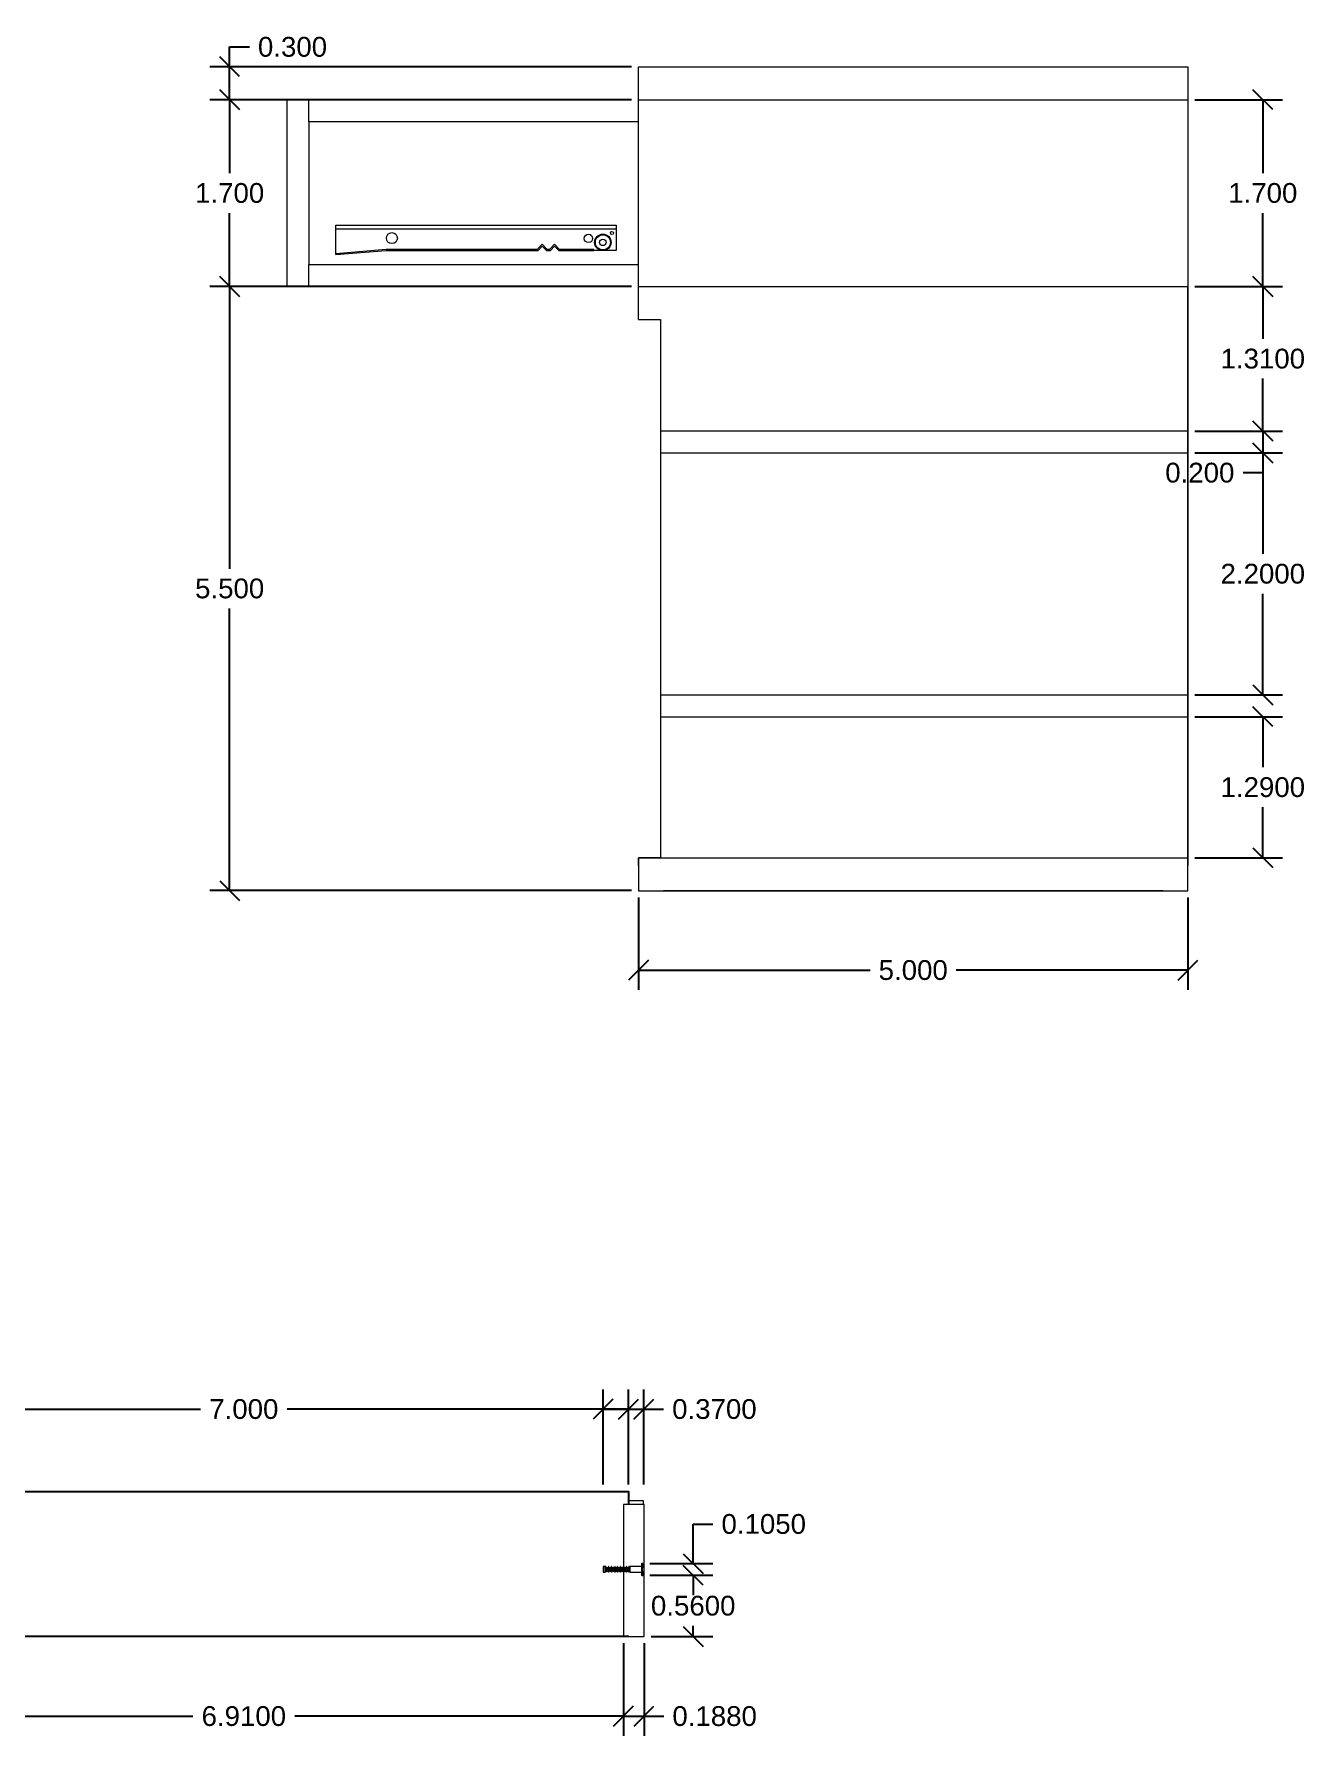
# Model space of a CAD drawing. Header units: inches. Extents: x -807 to 10, y -165 to 181.
# Drawn here: x -751.12 to -739.56, y -155.23 to -139.74 of the extents above; entities that cross this region are included whole.
import ezdxf

# ---------------------------------------------------------------- set-up
doc = ezdxf.new("R2010")
doc.units = ezdxf.units.IN
doc.header["$MEASUREMENT"] = 0
doc.styles.get("Standard").update_dxf_attribs({"font": 'Arial.ttf'})
doc.dimstyles.get("Standard").update_dxf_attribs({"dimtxt": 0.18, "dimasz": 0.18, "dimexe": 0.18, "dimexo": 0.0625, "dimgap": 0.09, "dimtad": 0, "dimtih": 1, "dimtoh": 1, "dimdec": 4, "dimzin": 0, "dimdsep": 46, "dimtxsty": 'Standard', "dimcen": 0.09, "dimadec": 0, "dimazin": 0, "dimtfac": 1, "dimtdec": 4, "dimtofl": 0, "dimtmove": 0, "dimatfit": 3, "dimfxl": 1, "dimtolj": 1, "dimtzin": 0, "dimarcsym": 0})

# ---------------------------------------------------------------- blocks, each defined once
blk = doc.blocks.new('_Oblique')
at = {"color": 0, "linetype": 'ByBlock', "lineweight": -2}
blk.add_line((-0.5, -0.5), (0.5, 0.5), dxfattribs=at)
blk = doc.blocks.new('*D12')
at = {"color": 0, "lineweight": -2, "transparency": 16777216}
for p, q in [((-740.555, -140.336), (-739.757, -140.336)), ((-739.937, -140.336), (-739.937, -141.005)), ((-739.937, -142.036), (-739.937, -141.368)), ((-740.555, -142.036), (-739.757, -142.036))]:
    blk.add_line(p, q, dxfattribs=at)
at = {"layer": 'Defpoints', "color": 0, "transparency": 16777216}
for p in [(-740.618, -140.336), (-740.618, -142.036), (-739.937, -142.036)]:
    blk.add_point(p, dxfattribs=at)
at = {"color": 0, "lineweight": -2, "transparency": 16777216, "xscale": 0.18, "yscale": 0.18, "zscale": 0.18}
for p, rotation in [((-739.937, -140.336), 90), ((-739.937, -142.036), 270)]:
    blk.add_blockref('_Oblique', p, dxfattribs=dict(at, rotation=rotation))
at = {"color": 0, "transparency": 16777216, "insert": (-739.937, -141.186), "char_height": 0.18, "attachment_point": 5}
blk.add_mtext('\\A1;1.700', dxfattribs=at)
blk = doc.blocks.new('*D13')
at = {"color": 0, "lineweight": -2, "transparency": 16777216}
for p, q in [((-740.555, -142.036), (-739.757, -142.036)), ((-739.937, -142.036), (-739.937, -142.513)), ((-739.937, -143.352), (-739.937, -142.875)), ((-740.555, -143.352), (-739.757, -143.352))]:
    blk.add_line(p, q, dxfattribs=at)
at = {"layer": 'Defpoints', "color": 0, "transparency": 16777216}
for p in [(-740.618, -142.036), (-740.618, -143.352), (-739.937, -143.352)]:
    blk.add_point(p, dxfattribs=at)
at = {"color": 0, "lineweight": -2, "transparency": 16777216, "xscale": 0.18, "yscale": 0.18, "zscale": 0.18}
for p, rotation in [((-739.937, -142.036), 90), ((-739.937, -143.352), 270)]:
    blk.add_blockref('_Oblique', p, dxfattribs=dict(at, rotation=rotation))
at = {"color": 0, "transparency": 16777216, "insert": (-739.937, -142.694), "char_height": 0.18, "attachment_point": 5}
blk.add_mtext('\\A1;1.3100', dxfattribs=at)
blk = doc.blocks.new('*D14')
at = {"color": 0, "lineweight": -2, "transparency": 16777216}
for p, q in [((-740.555, -143.552), (-739.757, -143.552)), ((-739.937, -143.552), (-739.937, -144.471)), ((-739.937, -145.753), (-739.937, -144.833)), ((-740.555, -145.753), (-739.757, -145.753))]:
    blk.add_line(p, q, dxfattribs=at)
at = {"layer": 'Defpoints', "color": 0, "transparency": 16777216}
for p in [(-740.618, -143.552), (-740.618, -145.753), (-739.937, -145.753)]:
    blk.add_point(p, dxfattribs=at)
at = {"color": 0, "lineweight": -2, "transparency": 16777216, "xscale": 0.18, "yscale": 0.18, "zscale": 0.18}
for p, rotation in [((-739.937, -143.552), 90), ((-739.937, -145.753), 270)]:
    blk.add_blockref('_Oblique', p, dxfattribs=dict(at, rotation=rotation))
at = {"color": 0, "transparency": 16777216, "insert": (-739.937, -144.652), "char_height": 0.18, "attachment_point": 5}
blk.add_mtext('\\A1;2.2000', dxfattribs=at)
blk = doc.blocks.new('*D15')
at = {"color": 0, "lineweight": -2, "transparency": 16777216}
for p, q in [((-740.555, -143.352), (-739.757, -143.352)), ((-739.937, -143.352), (-739.937, -143.552)), ((-740.555, -143.552), (-739.757, -143.552)), ((-739.937, -143.552), (-739.937, -143.732)), ((-739.937, -143.732), (-740.117, -143.732))]:
    blk.add_line(p, q, dxfattribs=at)
at = {"layer": 'Defpoints', "color": 0, "transparency": 16777216}
for p in [(-740.618, -143.352), (-740.618, -143.552), (-739.937, -143.552)]:
    blk.add_point(p, dxfattribs=at)
at = {"color": 0, "lineweight": -2, "transparency": 16777216, "xscale": 0.18, "yscale": 0.18, "zscale": 0.18}
for p, rotation in [((-739.937, -143.352), 90), ((-739.937, -143.552), 270)]:
    blk.add_blockref('_Oblique', p, dxfattribs=dict(at, rotation=rotation))
at = {"color": 0, "transparency": 16777216, "insert": (-740.51, -143.732), "char_height": 0.18, "attachment_point": 5}
blk.add_mtext('\\A1;0.200', dxfattribs=at)
blk = doc.blocks.new('*D16')
at = {"color": 0, "lineweight": -2, "transparency": 16777216}
for p, q in [((-740.555, -145.953), (-739.757, -145.953)), ((-739.937, -145.953), (-739.937, -146.413)), ((-739.937, -147.236), (-739.937, -146.776)), ((-740.555, -147.236), (-739.757, -147.236))]:
    blk.add_line(p, q, dxfattribs=at)
at = {"layer": 'Defpoints', "color": 0, "transparency": 16777216}
for p in [(-740.618, -145.953), (-740.618, -147.236), (-739.937, -147.236)]:
    blk.add_point(p, dxfattribs=at)
at = {"color": 0, "lineweight": -2, "transparency": 16777216, "xscale": 0.18, "yscale": 0.18, "zscale": 0.18}
for p, rotation in [((-739.937, -145.953), 90), ((-739.937, -147.236), 270)]:
    blk.add_blockref('_Oblique', p, dxfattribs=dict(at, rotation=rotation))
at = {"color": 0, "transparency": 16777216, "insert": (-739.937, -146.595), "char_height": 0.18, "attachment_point": 5}
blk.add_mtext('\\A1;1.2900', dxfattribs=at)
blk = doc.blocks.new('*D57')
at = {"color": 0, "lineweight": -2, "transparency": 16777216}
for p, q in [((-745.618, -147.599), (-745.618, -148.44)), ((-740.618, -147.599), (-740.618, -148.44)), ((-745.618, -148.26), (-743.51, -148.26)), ((-740.618, -148.26), (-742.726, -148.26))]:
    blk.add_line(p, q, dxfattribs=at)
at = {"layer": 'Defpoints', "color": 0, "transparency": 16777216}
for p in [(-745.618, -147.536), (-740.618, -147.536), (-740.618, -148.26)]:
    blk.add_point(p, dxfattribs=at)
at = {"color": 0, "lineweight": -2, "transparency": 16777216, "xscale": 0.18, "yscale": 0.18, "zscale": 0.18, "rotation": 180}
blk.add_blockref('_Oblique', (-745.618, -148.26), dxfattribs=at)
at = {"color": 0, "lineweight": -2, "transparency": 16777216, "xscale": 0.18, "yscale": 0.18, "zscale": 0.18}
blk.add_blockref('_Oblique', (-740.618, -148.26), dxfattribs=at)
at = {"color": 0, "transparency": 16777216, "insert": (-743.118, -148.26), "char_height": 0.18, "attachment_point": 5}
blk.add_mtext('\\A1;5.000', dxfattribs=at)
blk = doc.blocks.new('*D58')
at = {"color": 0, "lineweight": -2, "transparency": 16777216}
for p, q in [((-745.68, -142.036), (-749.518, -142.036)), ((-749.338, -142.036), (-749.338, -144.605)), ((-749.338, -147.536), (-749.338, -144.968)), ((-745.68, -147.536), (-749.518, -147.536))]:
    blk.add_line(p, q, dxfattribs=at)
at = {"layer": 'Defpoints', "color": 0, "transparency": 16777216}
for p in [(-749.338, -142.036), (-745.618, -142.036), (-745.618, -147.536)]:
    blk.add_point(p, dxfattribs=at)
at = {"color": 0, "lineweight": -2, "transparency": 16777216, "xscale": 0.18, "yscale": 0.18, "zscale": 0.18}
for p, rotation in [((-749.338, -142.036), 90), ((-749.338, -147.536), 270)]:
    blk.add_blockref('_Oblique', p, dxfattribs=dict(at, rotation=rotation))
at = {"color": 0, "transparency": 16777216, "insert": (-749.338, -144.786), "char_height": 0.18, "attachment_point": 5}
blk.add_mtext('\\A1;5.500', dxfattribs=at)
blk = doc.blocks.new('*D59')
at = {"color": 0, "lineweight": -2, "transparency": 16777216}
for p, q in [((-748.88, -140.336), (-749.518, -140.336)), ((-749.338, -140.336), (-749.338, -141.005)), ((-749.338, -142.036), (-749.338, -141.368)), ((-748.88, -142.036), (-749.518, -142.036))]:
    blk.add_line(p, q, dxfattribs=at)
at = {"layer": 'Defpoints', "color": 0, "transparency": 16777216}
for p in [(-749.338, -140.336), (-748.818, -140.336), (-748.818, -142.036)]:
    blk.add_point(p, dxfattribs=at)
at = {"color": 0, "lineweight": -2, "transparency": 16777216, "xscale": 0.18, "yscale": 0.18, "zscale": 0.18}
for p, rotation in [((-749.338, -140.336), 90), ((-749.338, -142.036), 270)]:
    blk.add_blockref('_Oblique', p, dxfattribs=dict(at, rotation=rotation))
at = {"color": 0, "transparency": 16777216, "insert": (-749.338, -141.186), "char_height": 0.18, "attachment_point": 5}
blk.add_mtext('\\A1;1.700', dxfattribs=at)
blk = doc.blocks.new('*D60')
at = {"color": 0, "lineweight": -2, "transparency": 16777216}
for p, q in [((-749.338, -140.036), (-749.338, -139.856)), ((-749.338, -139.856), (-749.158, -139.856)), ((-745.68, -140.036), (-749.518, -140.036)), ((-749.338, -140.336), (-749.338, -140.036)), ((-745.68, -140.336), (-749.518, -140.336))]:
    blk.add_line(p, q, dxfattribs=at)
at = {"layer": 'Defpoints', "color": 0, "transparency": 16777216}
for p in [(-749.338, -140.036), (-745.618, -140.036), (-745.618, -140.336)]:
    blk.add_point(p, dxfattribs=at)
at = {"color": 0, "lineweight": -2, "transparency": 16777216, "xscale": 0.18, "yscale": 0.18, "zscale": 0.18}
for p, rotation in [((-749.338, -140.036), 90), ((-749.338, -140.336), 270)]:
    blk.add_blockref('_Oblique', p, dxfattribs=dict(at, rotation=rotation))
at = {"color": 0, "transparency": 16777216, "insert": (-748.766, -139.856), "char_height": 0.18, "attachment_point": 5}
blk.add_mtext('\\A1;0.300', dxfattribs=at)
blk = doc.blocks.new('*D86')
at = {"color": 0, "lineweight": -2, "transparency": 16777216}
for p, q in [((-752.662, -154.387), (-752.662, -155.231)), ((-745.755, -154.387), (-745.755, -155.231)), ((-752.662, -155.051), (-749.673, -155.051)), ((-745.755, -155.051), (-748.744, -155.051))]:
    blk.add_line(p, q, dxfattribs=at)
at = {"layer": 'Defpoints', "color": 0, "transparency": 16777216}
for p in [(-752.662, -154.325), (-745.755, -154.325), (-745.755, -155.051)]:
    blk.add_point(p, dxfattribs=at)
at = {"color": 0, "lineweight": -2, "transparency": 16777216, "xscale": 0.18, "yscale": 0.18, "zscale": 0.18, "rotation": 180}
blk.add_blockref('_Oblique', (-752.662, -155.051), dxfattribs=at)
at = {"color": 0, "lineweight": -2, "transparency": 16777216, "xscale": 0.18, "yscale": 0.18, "zscale": 0.18}
blk.add_blockref('_Oblique', (-745.755, -155.051), dxfattribs=at)
at = {"color": 0, "transparency": 16777216, "insert": (-749.209, -155.051), "char_height": 0.18, "attachment_point": 5}
blk.add_mtext('\\A1;6.9100', dxfattribs=at)
blk = doc.blocks.new('*D87')
at = {"color": 0, "lineweight": -2, "transparency": 16777216}
for p, q in [((-745.755, -154.387), (-745.755, -155.231)), ((-745.567, -154.387), (-745.567, -155.231)), ((-745.755, -155.051), (-745.567, -155.051)), ((-745.567, -155.051), (-745.387, -155.051))]:
    blk.add_line(p, q, dxfattribs=at)
at = {"layer": 'Defpoints', "color": 0, "transparency": 16777216}
for p in [(-745.755, -154.325), (-745.567, -154.325), (-745.567, -155.051)]:
    blk.add_point(p, dxfattribs=at)
at = {"color": 0, "lineweight": -2, "transparency": 16777216, "xscale": 0.18, "yscale": 0.18, "zscale": 0.18, "rotation": 180}
blk.add_blockref('_Oblique', (-745.755, -155.051), dxfattribs=at)
at = {"color": 0, "lineweight": -2, "transparency": 16777216, "xscale": 0.18, "yscale": 0.18, "zscale": 0.18}
blk.add_blockref('_Oblique', (-745.567, -155.051), dxfattribs=at)
at = {"color": 0, "transparency": 16777216, "insert": (-744.925, -155.051), "char_height": 0.18, "attachment_point": 5}
blk.add_mtext('\\A1;0.1880', dxfattribs=at)
blk = doc.blocks.new('*D90')
at = {"color": 0, "lineweight": -2, "transparency": 16777216}
for p, q in [((-745.504, -153.768), (-744.94, -153.768)), ((-745.12, -153.768), (-745.12, -153.865)), ((-745.12, -154.325), (-745.12, -154.228)), ((-745.504, -154.325), (-744.94, -154.325))]:
    blk.add_line(p, q, dxfattribs=at)
at = {"layer": 'Defpoints', "color": 0, "transparency": 16777216}
for p in [(-745.567, -153.768), (-745.12, -153.768), (-745.567, -154.325)]:
    blk.add_point(p, dxfattribs=at)
at = {"color": 0, "lineweight": -2, "transparency": 16777216, "xscale": 0.18, "yscale": 0.18, "zscale": 0.18}
for p, rotation in [((-745.12, -153.768), 90), ((-745.12, -154.325), 270)]:
    blk.add_blockref('_Oblique', p, dxfattribs=dict(at, rotation=rotation))
at = {"color": 0, "transparency": 16777216, "insert": (-745.12, -154.046), "char_height": 0.18, "attachment_point": 5}
blk.add_mtext('\\A1;0.5600', dxfattribs=at)
blk = doc.blocks.new('*D91')
at = {"color": 0, "lineweight": -2, "transparency": 16777216}
for p, q in [((-745.12, -153.662), (-745.12, -153.302)), ((-745.12, -153.302), (-744.94, -153.302)), ((-745.515, -153.662), (-744.94, -153.662)), ((-745.515, -153.768), (-744.94, -153.768)), ((-745.12, -153.768), (-745.12, -153.948))]:
    blk.add_line(p, q, dxfattribs=at)
at = {"layer": 'Defpoints', "color": 0, "transparency": 16777216}
for p in [(-745.577, -153.662), (-745.12, -153.662), (-745.577, -153.768)]:
    blk.add_point(p, dxfattribs=at)
at = {"color": 0, "lineweight": -2, "transparency": 16777216, "xscale": 0.18, "yscale": 0.18, "zscale": 0.18}
for p, rotation in [((-745.12, -153.662), 270), ((-745.12, -153.768), 90)]:
    blk.add_blockref('_Oblique', p, dxfattribs=dict(at, rotation=rotation))
at = {"color": 0, "transparency": 16777216, "insert": (-744.478, -153.302), "char_height": 0.18, "width": 0.60409, "attachment_point": 5}
blk.add_mtext('\\A1;0.1050', dxfattribs=at)
blk = doc.blocks.new('*D92')
at = {"color": 0, "lineweight": -2, "transparency": 16777216}
for p, q in [((-752.709, -152.942), (-752.709, -152.076)), ((-745.709, -152.942), (-745.709, -152.076)), ((-752.709, -152.256), (-749.602, -152.256)), ((-745.709, -152.256), (-748.815, -152.256))]:
    blk.add_line(p, q, dxfattribs=at)
at = {"layer": 'Defpoints', "color": 0, "transparency": 16777216}
for p in [(-745.709, -152.256), (-752.709, -153.004), (-745.709, -153.004)]:
    blk.add_point(p, dxfattribs=at)
at = {"color": 0, "lineweight": -2, "transparency": 16777216, "xscale": 0.18, "yscale": 0.18, "zscale": 0.18, "rotation": 180}
blk.add_blockref('_Oblique', (-752.709, -152.256), dxfattribs=at)
at = {"color": 0, "lineweight": -2, "transparency": 16777216, "xscale": 0.18, "yscale": 0.18, "zscale": 0.18}
blk.add_blockref('_Oblique', (-745.709, -152.256), dxfattribs=at)
at = {"color": 0, "transparency": 16777216, "insert": (-749.209, -152.256), "char_height": 0.18, "attachment_point": 5}
blk.add_mtext('\\A1;7.000', dxfattribs=at)
blk = doc.blocks.new('*D20')
at = {"color": 0, "lineweight": -2, "transparency": 16777216}
for p, q in [((-745.94, -152.942), (-745.94, -152.076)), ((-745.569, -152.942), (-745.569, -152.076)), ((-745.94, -152.256), (-745.569, -152.256)), ((-745.569, -152.256), (-745.389, -152.256))]:
    blk.add_line(p, q, dxfattribs=at)
at = {"layer": 'Defpoints', "color": 0, "transparency": 16777216}
for p in [(-745.569, -152.256), (-745.94, -153.004), (-745.569, -153.004)]:
    blk.add_point(p, dxfattribs=at)
at = {"color": 0, "lineweight": -2, "transparency": 16777216, "xscale": 0.18, "yscale": 0.18, "zscale": 0.18, "rotation": 180}
blk.add_blockref('_Oblique', (-745.94, -152.256), dxfattribs=at)
at = {"color": 0, "lineweight": -2, "transparency": 16777216, "xscale": 0.18, "yscale": 0.18, "zscale": 0.18}
blk.add_blockref('_Oblique', (-745.569, -152.256), dxfattribs=at)
at = {"color": 0, "transparency": 16777216, "insert": (-744.927, -152.256), "char_height": 0.18, "attachment_point": 5}
blk.add_mtext('\\A1;0.3700', dxfattribs=at)

msp = doc.modelspace()

# ---------------------------------------------------------------- linework, layer by layer
at = {"lineweight": 5}
for p, q in [((-745.61781, -140.3364), (-740.61781, -140.3364)), ((-748.3713, -141.51221), (-745.82123, -141.51221)), ((-745.41781, -143.35157), (-740.61781, -143.35157)), ((-745.41781, -143.55157), (-740.61781, -143.55157)), ((-745.41781, -145.75288), (-740.61781, -145.75288)), ((-745.41781, -145.95288), (-740.61781, -145.95288)), ((-745.61781, -147.2364), (-740.61781, -147.2364)), ((-745.70866, -153.12361), (-745.70866, -153.00407)), ((-745.92413, -153.68841), (-745.92413, -153.74086)), ((-745.91992, -153.72846), (-745.92413, -153.72846)), ((-745.90707, -153.72846), (-745.91635, -153.72846)), ((-745.89137, -153.72846), (-745.9035, -153.72846)), ((-745.87709, -153.72846), (-745.8878, -153.72846)), ((-745.86353, -153.72846), (-745.87352, -153.72846)), ((-745.84818, -153.72846), (-745.85996, -153.72846)), ((-745.83462, -153.72846), (-745.84461, -153.72846)), ((-745.82106, -153.72846), (-745.83105, -153.72846)), ((-745.80857, -153.72846), (-745.81749, -153.72846)), ((-745.795, -153.72846), (-745.805, -153.72846)), ((-745.78073, -153.72846), (-745.79144, -153.72846)), ((-745.76752, -153.72846), (-745.77716, -153.72846)), ((-745.75396, -153.72846), (-745.76395, -153.72846)), ((-745.74218, -153.72846), (-745.75039, -153.72846)), ((-745.72934, -153.72846), (-745.73861, -153.72846)), ((-745.71684, -153.72846), (-745.72577, -153.72846)), ((-745.70507, -153.72846), (-745.71327, -153.72846)), ((-745.69596, -153.72846), (-745.7015, -153.72846)), ((-745.69596, -153.68841), (-745.69596, -153.74086))]:
    msp.add_line(p, q, dxfattribs=at)
for points in [[(-745.61781, -142.3364), (-745.61781, -140.0364), (-740.61781, -140.0364), (-740.61781, -147.30802)], [(-748.61781, -140.5364), (-748.61781, -140.3364), (-748.81781, -140.3364), (-748.81781, -142.0364), (-748.61781, -142.0364), (-748.61781, -141.8364)], [(-745.61781, -140.5364), (-748.61781, -140.5364), (-748.61781, -141.8364), (-745.61781, -141.8364)], [(-748.3713, -141.74631), (-748.3713, -141.47767), (-745.82123, -141.47767)], [(-745.82123, -141.47767), (-745.82123, -141.70823), (-746.02337, -141.70823)], [(-746.53877, -141.69823), (-747.9146, -141.69823), (-748.3713, -141.7377)], [(-748.3713, -141.74631), (-747.9146, -141.70823), (-746.53073, -141.70823)], [(-746.33789, -141.69823), (-746.38262, -141.65168), (-746.42626, -141.69823), (-746.44933, -141.69823), (-746.4941, -141.65168), (-746.53877, -141.69823)], [(-746.53073, -141.70823), (-746.4941, -141.6689), (-746.4541, -141.70823)], [(-746.4541, -141.70823), (-746.419, -141.70823)], [(-746.42626, -141.69823), (-746.44933, -141.69823)], [(-746.419, -141.70823), (-746.38237, -141.6689), (-746.34237, -141.70823)], [(-746.34237, -141.70823), (-746.02337, -141.70823), (-746.02337, -141.69823)], [(-746.02337, -141.69823), (-746.33789, -141.69823)], [(-745.61781, -142.0364), (-740.61781, -142.0364)], [(-745.61781, -147.2364), (-745.61781, -147.5364), (-740.61781, -147.5364), (-740.61781, -142.0364)], [(-745.61781, -142.3364), (-745.41781, -142.3364), (-745.41781, -146.75561)], [(-745.41781, -146.75561), (-745.41781, -147.2364), (-745.61781, -147.2364)], [(-745.61781, -147.30802), (-745.61781, -147.2364)], [(-740.84635, -147.5364), (-745.38927, -147.5364)], [(-745.56679, -153.12361), (-745.75489, -153.12361), (-745.75489, -153.70091)], [(-745.75489, -153.72846), (-745.75489, -154.32486), (-745.56679, -154.32486), (-745.56679, -153.12361)], [(-745.57309, -153.12361), (-745.57309, -153.09093), (-745.70866, -153.09093)], [(-745.92413, -153.68841), (-745.94005, -153.68841), (-745.94005, -153.74086), (-745.92413, -153.74086)], [(-745.91992, -153.70091), (-745.92413, -153.70091)], [(-745.69596, -153.70966), (-745.92413, -153.70966)], [(-745.69596, -153.71976), (-745.92413, -153.71976)], [(-745.91635, -153.70966), (-745.91635, -153.68841), (-745.91992, -153.68841), (-745.91992, -153.70966)], [(-745.91635, -153.71976), (-745.91635, -153.74101), (-745.91992, -153.74101), (-745.91992, -153.71976)], [(-745.90707, -153.70091), (-745.91635, -153.70091)], [(-745.9035, -153.70966), (-745.9035, -153.69634), (-745.90707, -153.69634), (-745.90707, -153.70966)], [(-745.9035, -153.71976), (-745.9035, -153.73308), (-745.90707, -153.73308), (-745.90707, -153.71976)], [(-745.89137, -153.70091), (-745.9035, -153.70091)], [(-745.8878, -153.70966), (-745.8878, -153.68841), (-745.89137, -153.68841), (-745.89137, -153.70966)], [(-745.8878, -153.71976), (-745.8878, -153.74101), (-745.89137, -153.74101), (-745.89137, -153.71976)], [(-745.87709, -153.70091), (-745.8878, -153.70091)], [(-745.87352, -153.70966), (-745.87352, -153.69634), (-745.87709, -153.69634), (-745.87709, -153.70966)], [(-745.87352, -153.71976), (-745.87352, -153.73308), (-745.87709, -153.73308), (-745.87709, -153.71976)], [(-745.86353, -153.70091), (-745.87352, -153.70091)], [(-745.85996, -153.70966), (-745.85996, -153.68841), (-745.86353, -153.68841), (-745.86353, -153.70966)], [(-745.85996, -153.71976), (-745.85996, -153.74101), (-745.86353, -153.74101), (-745.86353, -153.71976)], [(-745.84818, -153.70091), (-745.85996, -153.70091)], [(-745.84461, -153.70966), (-745.84461, -153.69634), (-745.84818, -153.69634), (-745.84818, -153.70966)], [(-745.84461, -153.71976), (-745.84461, -153.73308), (-745.84818, -153.73308), (-745.84818, -153.71976)], [(-745.83462, -153.70091), (-745.84461, -153.70091)], [(-745.83105, -153.70966), (-745.83105, -153.68841), (-745.83462, -153.68841), (-745.83462, -153.70966)], [(-745.83105, -153.71976), (-745.83105, -153.74101), (-745.83462, -153.74101), (-745.83462, -153.71976)], [(-745.82106, -153.70091), (-745.83105, -153.70091)], [(-745.81749, -153.70966), (-745.81749, -153.69634), (-745.82106, -153.69634), (-745.82106, -153.70966)], [(-745.81749, -153.71976), (-745.81749, -153.73308), (-745.82106, -153.73308), (-745.82106, -153.71976)], [(-745.80857, -153.70091), (-745.81749, -153.70091)], [(-745.805, -153.70966), (-745.805, -153.68841), (-745.80857, -153.68841), (-745.80857, -153.70966)], [(-745.805, -153.71976), (-745.805, -153.74101), (-745.80857, -153.74101), (-745.80857, -153.71976)], [(-745.795, -153.70091), (-745.805, -153.70091)], [(-745.79144, -153.70966), (-745.79144, -153.69634), (-745.795, -153.69634), (-745.795, -153.70966)], [(-745.79144, -153.71976), (-745.79144, -153.73308), (-745.795, -153.73308), (-745.795, -153.71976)], [(-745.78073, -153.70091), (-745.79144, -153.70091)], [(-745.77716, -153.70966), (-745.77716, -153.68841), (-745.78073, -153.68841), (-745.78073, -153.70966)], [(-745.77716, -153.71976), (-745.77716, -153.74101), (-745.78073, -153.74101), (-745.78073, -153.71976)], [(-745.76752, -153.70091), (-745.77716, -153.70091)], [(-745.76395, -153.70966), (-745.76395, -153.69634), (-745.76752, -153.69634), (-745.76752, -153.70966)], [(-745.76395, -153.71976), (-745.76395, -153.73308), (-745.76752, -153.73308), (-745.76752, -153.71976)], [(-745.75396, -153.70091), (-745.76395, -153.70091)], [(-745.75039, -153.70966), (-745.75039, -153.68841), (-745.75396, -153.68841), (-745.75396, -153.70966)], [(-745.75039, -153.71976), (-745.75039, -153.74101), (-745.75396, -153.74101), (-745.75396, -153.71976)], [(-745.74218, -153.70091), (-745.75039, -153.70091)], [(-745.73861, -153.70966), (-745.73861, -153.69634), (-745.74218, -153.69634), (-745.74218, -153.70966)], [(-745.73861, -153.71976), (-745.73861, -153.73308), (-745.74218, -153.73308), (-745.74218, -153.71976)], [(-745.72934, -153.70091), (-745.73861, -153.70091)], [(-745.72577, -153.70966), (-745.72577, -153.68841), (-745.72934, -153.68841), (-745.72934, -153.70966)], [(-745.72577, -153.71976), (-745.72577, -153.74101), (-745.72934, -153.74101), (-745.72934, -153.71976)], [(-745.71684, -153.70091), (-745.72577, -153.70091)], [(-745.71327, -153.70966), (-745.71327, -153.69634), (-745.71684, -153.69634), (-745.71684, -153.70966)], [(-745.71327, -153.71976), (-745.71327, -153.73308), (-745.71684, -153.73308), (-745.71684, -153.71976)], [(-745.70507, -153.70091), (-745.71327, -153.70091)], [(-745.7015, -153.70966), (-745.7015, -153.68841), (-745.70507, -153.68841), (-745.70507, -153.70966)], [(-745.7015, -153.71976), (-745.7015, -153.74101), (-745.70507, -153.74101), (-745.70507, -153.71976)], [(-745.69596, -153.70091), (-745.7015, -153.70091)], [(-745.58811, -153.68841), (-745.69596, -153.68841)], [(-745.69596, -153.74086), (-745.58845, -153.74086), (-745.58845, -153.74086)], [(-745.57713, -153.76807), (-745.57659, -153.76807)]]:
    msp.add_lwpolyline(points, dxfattribs=at)
for points in [[(-752.1685, -153.00407), (-745.70866, -153.00407), (-745.70866, -153.12361)], [(-745.57713, -153.66249), (-745.58811, -153.66249), (-745.58811, -153.76807), (-745.57713, -153.76807)], [(-745.70866, -154.32486), (-745.70866, -154.32486), (-752.1685, -154.32486)]]:
    msp.add_lwpolyline(points)
for centre, radius in [((-747.862, -141.59634), 0.05), ((-746.07324, -141.59841), 0.03831), ((-745.94171, -141.63461), 0.07494), ((-745.94171, -141.63461), 0.06851), ((-745.85892, -141.54849), 0.01421), ((-745.94171, -141.63461), 0.02949)]:
    msp.add_circle(centre, radius, dxfattribs=at)
for centre, radius, start, end in [((-745.48861, -153.71528), 0.10307, 149.189999, 210.810001), ((-745.71025, -153.71596), 0.14346, 338.700771, 21.884626)]:
    msp.add_arc(centre, radius, start, end, dxfattribs=at)

# ---------------------------------------------------------------- dimensions: what is measured, and where the dimension line sits
for base, p1, p2, picture, middle in [((-749.33819, -140.0364), (-745.61781, -140.3364), (-745.61781, -140.0364), '*D60', (-748.76614, -139.8564)), ((-749.33819, -140.3364), (-748.81781, -142.0364), (-748.81781, -140.3364), '*D59', (-749.33819, -141.1864)), ((-739.93749, -142.0364), (-740.61781, -140.3364), (-740.61781, -142.0364), '*D12', (-739.93749, -141.1864)), ((-749.33819, -142.0364), (-745.61781, -147.5364), (-745.61781, -142.0364), '*D58', (-749.33819, -144.7864)), ((-739.93749, -143.55157), (-740.61781, -143.35157), (-740.61781, -143.55157), '*D15', (-740.50954, -143.73157))]:
    dim = msp.add_linear_dim(base=base, p1=p1, p2=p2, angle=90, dimstyle='Standard', override={"dimdec": 3, "dimblk1": 'Oblique', "dimblk2": 'Oblique', "dimsah": 1})
    dim.commit()
    dim.dimension.update_dxf_attribs({"geometry": picture, "text_midpoint": middle})
for base, p1, p2, text, picture, middle in [((-739.93749, -143.35157), (-740.61781, -142.0364), (-740.61781, -143.35157), '1.3100', '*D13', (-739.93749, -142.69398)), ((-739.93749, -145.75288), (-740.61781, -143.55157), (-740.61781, -145.75288), '2.2000', '*D14', (-739.93749, -144.65223)), ((-739.93749, -147.2364), (-740.61781, -145.95288), (-740.61781, -147.2364), '1.2900', '*D16', (-739.93749, -146.59464)), ((-745.12026, -153.66249), (-745.57713, -153.76807), (-745.57713, -153.66249), '0.1050', '*D91', (-744.47823, -153.30249)), ((-745.12026, -153.76807), (-745.56679, -154.32486), (-745.56679, -153.76807), '0.5600', '*D90', (-745.12026, -154.04647))]:
    dim = msp.add_linear_dim(base=base, p1=p1, p2=p2, angle=90, text=text, dimstyle='Standard', override={"dimdec": 3, "dimblk1": 'Oblique', "dimblk2": 'Oblique', "dimsah": 1})
    dim.commit()
    dim.dimension.update_dxf_attribs({"geometry": picture, "text_midpoint": middle})
for base, p1, p2, picture, middle in [((-740.61781, -148.25987), (-745.61781, -147.5364), (-740.61781, -147.5364), '*D57', (-743.11781, -148.25987)), ((-745.70866, -152.25575), (-752.70866, -153.00407), (-745.70866, -153.00407), '*D92', (-749.20866, -152.25575))]:
    dim = msp.add_linear_dim(base=base, p1=p1, p2=p2, dimstyle='Standard', override={"dimdec": 3, "dimblk1": 'Oblique', "dimblk2": 'Oblique', "dimsah": 1})
    dim.commit()
    dim.dimension.update_dxf_attribs({"geometry": picture, "text_midpoint": middle})
for base, p1, p2, text, picture, middle in [((-745.56946, -152.25575), (-745.94005, -153.00407), (-745.56946, -153.00407), '0.3700', '*D20', (-744.92743, -152.25575)), ((-745.75489, -155.05083), (-752.66243, -154.32486), (-745.75489, -154.32486), '6.9100', '*D86', (-749.20866, -155.05083)), ((-745.56679, -155.05083), (-745.75489, -154.32486), (-745.56679, -154.32486), '0.1880', '*D87', (-744.92476, -155.05083))]:
    dim = msp.add_linear_dim(base=base, p1=p1, p2=p2, text=text, dimstyle='Standard', override={"dimdec": 3, "dimblk1": 'Oblique', "dimblk2": 'Oblique', "dimsah": 1})
    dim.commit()
    dim.dimension.update_dxf_attribs({"geometry": picture, "text_midpoint": middle})

doc.saveas('drawing.dxf')
